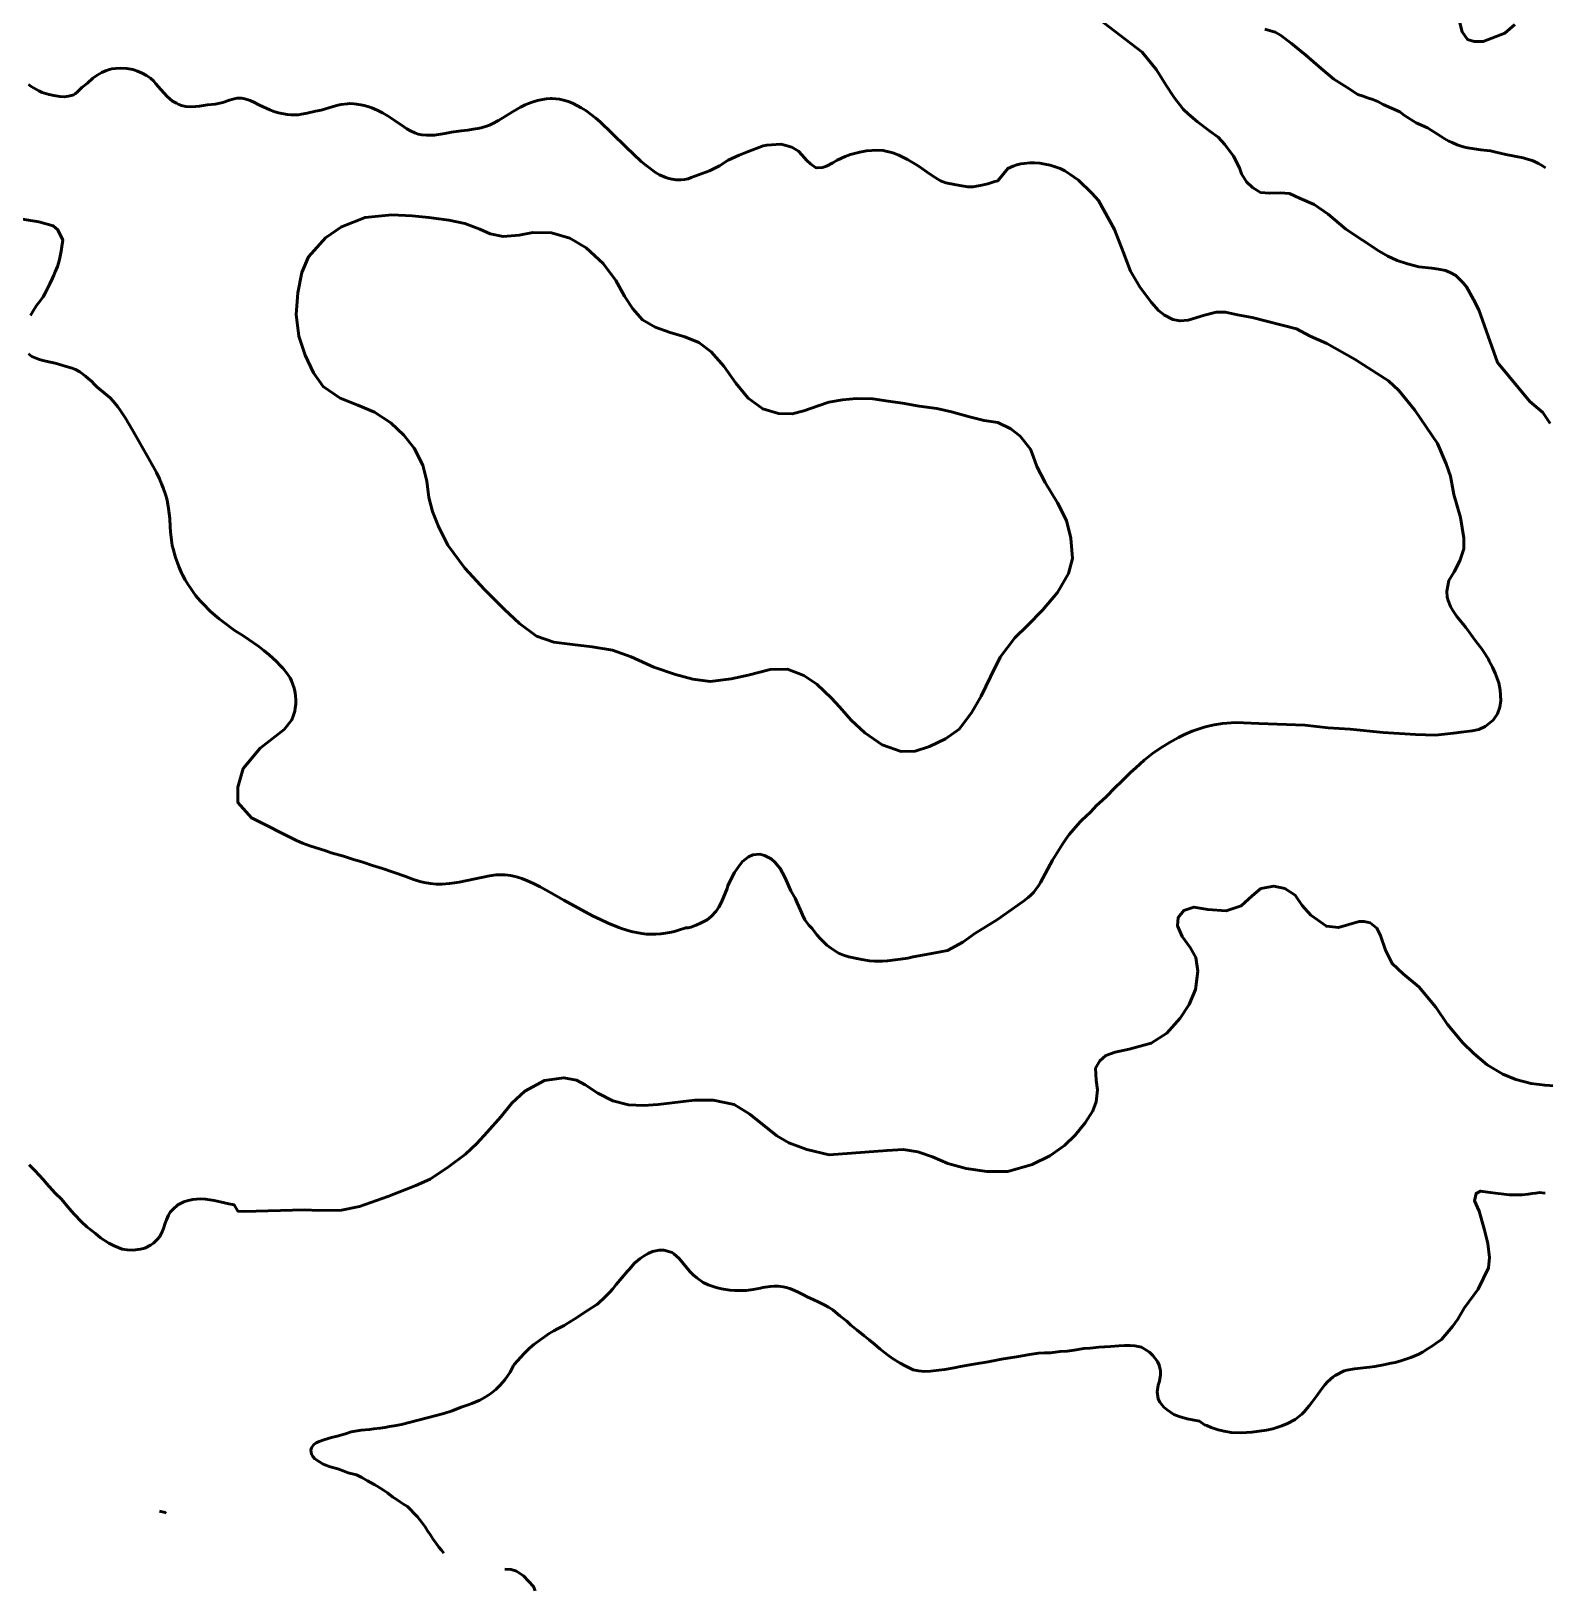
# Model space of a CAD drawing. Header units: metres. Extents: x 531395 to 538605, y 1843190 to 1853105.
# Drawn here: x 533342 to 534343, y 1845359 to 1846390 of the extents above; entities that cross this region are included whole.
import ezdxf

# ---------------------------------------------------------------- set-up
doc = ezdxf.new("R2010")
doc.units = ezdxf.units.M
doc.header["$LTSCALE"] = 4
doc.layers.add('2', color=7, linetype='Continuous', lineweight=53)

msp = doc.modelspace()

# ---------------------------------------------------------------- linework, layer by layer
at = {"layer": '2'}
for points in [[(534043.68, 1846401.32), (534076.43, 1846376.14), (534086.08, 1846364.45), (534092.09, 1846354.48), (534097.58, 1846346.07), (534103.72, 1846338.56), (534107.13, 1846335.14), (534113.11, 1846330.02), (534121.22, 1846323.83), (534126.77, 1846319.98), (534131.25, 1846315.07), (534136.8, 1846307.38), (534140.85, 1846299.69), (534142.13, 1846295.63), (534145.55, 1846290.51), (534149.39, 1846286.66), (534154.72, 1846283.46), (534160.7, 1846282.82), (534167.74, 1846283.25), (534173.93, 1846282.61), (534180.54, 1846279.62), (534190.15, 1846275.35)], [(534157.63, 1846391.39), (534164.46, 1846389.47), (534168.09, 1846387.33), (534175.35, 1846381.99), (534184.74, 1846374.09), (534194.77, 1846365.34), (534203.3, 1846358.29), (534212.05, 1846352.74), (534219.09, 1846348.25), (534222.74, 1846346.97)], [(534286.56, 1846395.55), (534288.02, 1846389.69), (534291.69, 1846384.57), (534296.08, 1846383.1), (534301.94, 1846383.1), (534316.35, 1846388.71), (534322.89, 1846394.53)], [(533340.13, 1846354.7), (533341.87, 1846353.51), (533346.92, 1846350.53), (533349.14, 1846349.49), (533350.62, 1846348.97), (533353.73, 1846348.11), (533356.89, 1846347.41), (533360.84, 1846346.76), (533363.67, 1846346.66), (533366.62, 1846346.99), (533369.21, 1846347.65), (533369.66, 1846347.82), (533370.94, 1846348.53), (533372.59, 1846349.99), (533375.31, 1846352.76), (533379.01, 1846355.74), (533382.62, 1846358.95), (533385.4, 1846360.89), (533388.65, 1846362.64), (533391.09, 1846363.73), (533393.66, 1846364.65), (533395.08, 1846365.03), (533397.67, 1846365.46), (533401.18, 1846365.61), (533405.12, 1846365.37), (533408.98, 1846364.73), (533409.74, 1846364.54), (533412.26, 1846363.68)], [(533412.26, 1846363.68), (533415.23, 1846362.31), (533418.12, 1846360.66), (533420.68, 1846358.88), (533422.65, 1846357.1), (533424.27, 1846355.31), (533427.6, 1846351.37), (533431.88, 1846346.79), (533433.49, 1846345.2), (533435.39, 1846343.79), (533437.89, 1846342.33), (533439.5, 1846341.55), (533441.2, 1846340.93), (533442.21, 1846340.66), (533444.16, 1846340.33), (533447.14, 1846340.09), (533450.52, 1846340.16), (533453.11, 1846340.45), (533458.47, 1846341.29), (533463.42, 1846341.87), (533466.7, 1846342.42), (533468.67, 1846342.92), (533472.96, 1846344.46), (533476.13, 1846345.38), (533478.11, 1846345.7), (533479.46, 1846345.79), (533480.85, 1846345.74), (533483.05, 1846345.32), (533486.76, 1846344.1), (533489.02, 1846343.12), (533492.92, 1846341.04), (533499.73, 1846337.98), (533501.78, 1846337.13), (533503.01, 1846336.71), (533505.43, 1846336.05), (533511.15, 1846334.9), (533513.66, 1846334.63), (533516.19, 1846334.62), (533518.57, 1846334.8), (533520.63, 1846335.09), (533524.42, 1846335.84), (533529.8, 1846337.1), (533533.61, 1846337.89), (533540.99, 1846340), (533544.55, 1846341.11), (533546.89, 1846341.58), (533550.92, 1846342.06), (533552.56, 1846342.15), (533555.27, 1846342.05), (533557.07, 1846341.84), (533559.83, 1846341.39), (533562.1, 1846340.88), (533564.36, 1846340.26), (533567.03, 1846339.36), (533570.6, 1846337.85), (533574.1, 1846336.15), (533577.88, 1846333.91), (533582.64, 1846330.73), (533588.66, 1846326.47), (533590.21, 1846325.47), (533592.58, 1846324.09), (533595.5, 1846322.73), (533597.85, 1846321.92), (533600.25, 1846321.4), (533603.36, 1846321.23), (533605.92, 1846321.21), (533608.49, 1846321.35), (533615.43, 1846322.46), (533619.76, 1846323.25), (533626.11, 1846324.11), (533630.61, 1846324.61), (533634.09, 1846325.2), (533637.28, 1846325.64), (533639.46, 1846326.12), (533643.04, 1846327.17), (533644.85, 1846327.84), (533646.74, 1846328.73), (533650.87, 1846331.01), (533660.22, 1846336.79), (533665.33, 1846339.68), (533668.55, 1846341.26), (533670.78, 1846342.21), (533673.06, 1846343.07), (533676.59, 1846344.16), (533678.9, 1846344.7), (533682.63, 1846345.3), (533685.07, 1846345.47), (533686.41, 1846345.48), (533688.77, 1846345.32), (533691.11, 1846345), (533694.69, 1846344.27), (533696.95, 1846343.61), (533698.17, 1846343.15), (533700.32, 1846342.18), (533705.59, 1846339.44), (533708.66, 1846337.56), (533715.31, 1846332.44), (533718.12, 1846330.12), (533725.9, 1846322.6), (533735.43, 1846313.05), (533739.93, 1846308.87)], [(534222.74, 1846346.97), (534225.52, 1846345.91), (534229.14, 1846344.84), (534232.34, 1846343.56), (534235.97, 1846341.64), (534241.31, 1846339.07), (534246.85, 1846336.72), (534250.05, 1846334.37), (534257.74, 1846329.46), (534265.21, 1846326.19), (534274.18, 1846320.32), (534276.17, 1846319.08), (534279.36, 1846317.29), (534281.4, 1846316.32), (534284.84, 1846314.94), (534287.35, 1846314.09), (534290.49, 1846313.19), (534293.25, 1846312.66), (534300.49, 1846311.56), (534304.5, 1846311.18), (534306.95, 1846310.81), (534309.45, 1846310.31), (534317.01, 1846308.54), (534322.78, 1846307.29), (534328.4, 1846306.21), (534330.38, 1846305.68), (534334.39, 1846304.45), (534335.97, 1846303.88), (534338.53, 1846302.64), (534341.26, 1846300.96), (534343.11, 1846299.62)], [(533739.93, 1846308.87), (533745.15, 1846303.87), (533748.26, 1846301.39), (533754.78, 1846296.55), (533755.73, 1846295.97), (533757.42, 1846295.15), (533761.57, 1846293.37), (533763.61, 1846292.6), (533765.71, 1846292.11), (533768.26, 1846291.78), (533769.89, 1846291.66), (533771.48, 1846291.65), (533773.88, 1846291.94), (533776.2, 1846292.5), (533778.36, 1846293.25), (533790.31, 1846297.71), (533797.07, 1846301.07), (533802.75, 1846304.79), (533810.11, 1846308.03), (533815.49, 1846310.27), (533825.93, 1846314.16), (533828.35, 1846314.63), (533837.55, 1846315.22), (533839.39, 1846314.96), (533844.83, 1846313.39), (533849.16, 1846310.64), (533851.54, 1846308.25), (533854.74, 1846304.51), (533857.1, 1846302.3), (533860.52, 1846299.93), (533861.7, 1846299.68), (533865.22, 1846299.8), (533867.79, 1846300.68), (533872.01, 1846302.98), (533874.87, 1846304.65), (533880.01, 1846307.25), (533883.59, 1846308.52), (533889.81, 1846310.1), (533894.31, 1846310.82), (533901.03, 1846311.31), (533905.24, 1846311.23), (533911.54, 1846309.66), (533915.55, 1846308.03), (533921.32, 1846305.16), (533927.27, 1846301.65), (533929.12, 1846300.53), (533934.41, 1846296.85), (533937.95, 1846294.39), (533943.1, 1846291.17), (533946.68, 1846289.86), (533952.37, 1846288.61), (533955.98, 1846287.98), (533961.24, 1846287.06), (533964.86, 1846287.1), (533970.56, 1846288.24), (533974.37, 1846289.16), (533979.07, 1846290.56), (533981.02, 1846291.08), (533987.67, 1846299.24), (533991.22, 1846300.84), (533993.56, 1846301.66), (533996.21, 1846302.26), (533998.47, 1846302.6), (534002.18, 1846302.92), (534005.41, 1846302.95), (534008.78, 1846302.7), (534012.21, 1846302.18), (534015.64, 1846301.39), (534018.99, 1846300.38), (534022.2, 1846299.19), (534025.36, 1846297.64), (534028.58, 1846295.52), (534034.44, 1846291.59), (534043.22, 1846282.97), (534047.7, 1846278.17), (534058.26, 1846258.94), (534064.03, 1846244.21), (534068.83, 1846231.39), (534075.23, 1846220.5), (534082.59, 1846210.57), (534087.39, 1846205.44), (534091.24, 1846202.24), (534096.68, 1846199.36), (534101.48, 1846198.4), (534106.92, 1846199.04), (534117.81, 1846202.24), (534125.49, 1846204.16), (534131.57, 1846204.16), (534139.57, 1846202.56), (534149.18, 1846200.64), (534178.5, 1846193.22), (534187.69, 1846188.4), (534198.64, 1846183.58), (534217.36, 1846172.99), (534231.38, 1846163.88), (534239.41, 1846158.8), (534246.18, 1846152.46), (534256.83, 1846139.54), (534271.75, 1846117.3), (534277.46, 1846103.97), (534280.32, 1846095.71)], [(533359.55, 1846258.76), (533356.48, 1846261.39), (533346.85, 1846264.02), (533330.64, 1846266.65)], [(534006.78, 1846102.11), (534004.48, 1846108.95), (534002.63, 1846113.69), (533995.84, 1846122.17), (533989.76, 1846127.17), (533981.1, 1846131.34), (533972.02, 1846132.55), (533962.36, 1846134.98), (533950.34, 1846138.33), (533940.83, 1846140.45), (533929.01, 1846142.1), (533918.11, 1846144.17), (533908.49, 1846145.43), (533898.3, 1846146.94), (533887.62, 1846147.1), (533878.24, 1846146.23), (533869.27, 1846144.65), (533862.21, 1846142.32), (533852.68, 1846139.06), (533845.15, 1846137.11), (533836.1, 1846137.14), (533825.62, 1846140.23), (533815.97, 1846147.3), (533807.82, 1846157.23), (533799.94, 1846168.49), (533791.42, 1846177.95), (533783.38, 1846184.12), (533774.09, 1846188), (533764.3, 1846190.74), (533754.52, 1846194.24), (533745.99, 1846199.07), (533739.65, 1846206.41), (533734.15, 1846214.82), (533728.43, 1846225.14), (533720.13, 1846236.35), (533708.81, 1846246.67), (533698.05, 1846253.07), (533685.89, 1846256.72), (533673.58, 1846257.01), (533664.63, 1846255.22), (533653.86, 1846254.3), (533645.37, 1846256), (533638.55, 1846259.09), (533628.63, 1846262.89), (533617.94, 1846264.99), (533604.7, 1846266.8), (533593.68, 1846268), (533580.26, 1846268.59), (533562.69, 1846266.88), (533547.03, 1846260.76), (533536.48, 1846253.29), (533525.31, 1846240.9), (533520.92, 1846230.48), (533518.29, 1846216.93), (533517.13, 1846202.79), (533518.81, 1846188.34), (533522.96, 1846175.79), (533528.61, 1846164.17), (533534.85, 1846154.98), (533546.18, 1846147.36), (533557.92, 1846142.69), (533568.79, 1846138.13), (533579.62, 1846131.09), (533588.21, 1846122.94), (533595.13, 1846114.37), (533600.73, 1846103.17), (533603.48, 1846092.5), (533604.74, 1846081.66), (533607.21, 1846072.37), (533611.25, 1846062.6), (533617.31, 1846050.27), (533628.56, 1846034.99), (533641.63, 1846020.78), (533654.54, 1846007.85), (533664.68, 1845998.47), (533676.11, 1845990), (533687.56, 1845985.94), (533699.9, 1845984.46), (533712.91, 1845982.85), (533726.29, 1845980.74), (533738.65, 1845976.35), (533753.66, 1845969.48), (533768, 1845964.68), (533779.34, 1845961.68), (533790.95, 1845960.02), (533804.64, 1845961.71), (533815.88, 1845964.2), (533830.42, 1845967.93), (533841.92, 1845968.08), (533852.74, 1845963.95), (533861.37, 1845958.27), (533871.17, 1845948.96), (533876.26, 1845943.2), (533884.05, 1845934.52), (533893.11, 1845925.98), (533904.68, 1845918.17), (533917.04, 1845913.79), (533926.49, 1845914.02), (533935.93, 1845917.16), (533946.56, 1845922.06), (533955.6, 1845928.6)], [(534190.15, 1846275.35), (534199.54, 1846268.94), (534211.27, 1846259.12), (534233.26, 1846244.59), (534239.02, 1846241.17), (534245.21, 1846238.39), (534252.04, 1846236.26), (534259.5, 1846234.12), (534268.04, 1846233.27), (534272.52, 1846232.63), (534277, 1846231.77), (534280.21, 1846230.49), (534283.83, 1846228.57), (534288.53, 1846223.87), (534290.88, 1846220.94), (534295.71, 1846212.66), (534299.19, 1846205.85), (534311.53, 1846170.99), (534332.82, 1846145.24), (534341.44, 1846137.84), (534346.36, 1846130.65)], [(533341.32, 1846202.06), (533342.98, 1846204.67), (533345.42, 1846208.54), (533347.23, 1846210.86), (533349.72, 1846214.32), (533351.09, 1846216.79), (533352.94, 1846220.37), (533354.28, 1846223.05), (533355.92, 1846226.61), (533356.93, 1846228.62), (533357.79, 1846230.93), (533359.23, 1846234.46), (533360.13, 1846237.3), (533360.71, 1846240.2), (533361.72, 1846244.62), (533362.18, 1846247.61), (533362.7, 1846251.86), (533359.55, 1846258.76)], [(533516.1, 1845940.52), (533516.48, 1845942.37), (533516.79, 1845945.31), (533516.84, 1845947.83), (533516.71, 1845950.45), (533516.46, 1845952.51), (533516.26, 1845953.63), (533515.76, 1845955.6), (533514.96, 1845958.05), (533514.02, 1845960.45), (533513.07, 1845962.36), (533512.42, 1845963.44), (533511, 1845965.45), (533508.49, 1845968.54), (533506.8, 1845970.44), (533503.8, 1845973.48), (533499.13, 1845977.64), (533495.71, 1845980.48), (533492.33, 1845983.08), (533482.56, 1845989.9), (533476.14, 1845994.05), (533468.81, 1845999.38), (533466.17, 1846001.39), (533463.47, 1846003.62), (533460.3, 1846006.48), (533455.51, 1846011.34), (533453.56, 1846013.46), (533450.74, 1846016.78), (533449.2, 1846018.85), (533446.92, 1846022.16), (533445.39, 1846024.42), (533443.58, 1846027.33), (533442.12, 1846030.15), (533441.1, 1846032.36), (533439.48, 1846036), (533438.51, 1846038.39), (533437.31, 1846042.02), (533435.7, 1846047.78), (533435.17, 1846050), (533434.62, 1846053.53), (533434, 1846059.1), (533433.71, 1846062.36), (533433.43, 1846067.78), (533432.76, 1846074.36), (533432.06, 1846078.62), (533431.56, 1846080.71), (533430.87, 1846083.07), (533429.17, 1846088.02), (533428.07, 1846090.75), (533426.62, 1846094.04), (533424.62, 1846098.21), (533419.54, 1846107.61), (533408.62, 1846126.68), (533404.22, 1846134.08), (533400.77, 1846139.39), (533399.19, 1846141.55), (533397.26, 1846143.99), (533396.02, 1846145.47), (533394.01, 1846147.58), (533391.63, 1846149.61), (533385.37, 1846154.83), (533383.46, 1846156.68), (533381.99, 1846158.38), (533379.52, 1846160.48), (533377.67, 1846161.92), (533374.07, 1846164.71), (533371.16, 1846166.23), (533369.06, 1846167.12), (533365.02, 1846168.39), (533362.19, 1846169.29), (533357.74, 1846170.51), (533354.52, 1846171.15), (533349.66, 1846172.32), (533346.62, 1846173.2), (533342.21, 1846174.95), (533340.01, 1846176.66)], [(533955.6, 1845928.6), (533963.73, 1845939.34), (533970.1, 1845950.31), (533976.25, 1845963.19), (533982.71, 1845976.22), (533992.34, 1845988.86), (534000.64, 1845997.15), (534010.68, 1846007.14), (534020.62, 1846018.96), (534027.79, 1846031.42), (534030.51, 1846041.43), (534029.29, 1846054.75), (534026.54, 1846066.39), (534020.55, 1846078.08), (534012.31, 1846091.55), (534006.78, 1846102.11)], [(534280.32, 1846095.71), (534282.54, 1846083.64), (534286.98, 1846068.39), (534289.21, 1846054.74), (534289.21, 1846047.75), (534286.67, 1846039.81), (534282.86, 1846032.51), (534279.37, 1846026.79), (534277.93, 1846019.77), (534278.28, 1846015.9), (534278.94, 1846013.49), (534280.34, 1846009.64), (534281.88, 1846007.05), (534284.65, 1846002.98), (534286.86, 1846000.37), (534290.55, 1845995.74), (534293.04, 1845992.39), (534295.21, 1845989.3), (534297.49, 1845986.13), (534300.84, 1845981.94), (534302.67, 1845979.28), (534304.66, 1845976.17), (534305.48, 1845974.83), (534306.01, 1845973.56), (534307.03, 1845971.57), (534308.22, 1845969.51), (534310.02, 1845965.54), (534312.27, 1845959.12), (534313.34, 1845954.23), (534313.63, 1845947.41), (534312.97, 1845942.99), (534311.38, 1845938.71), (534308.54, 1845934.37), (534303.42, 1845930.18), (534299.05, 1845928.26), (534294.64, 1845927.41), (534287.47, 1845926.5), (534282.36, 1845925.9), (534270.45, 1845924.63), (534257.31, 1845925.07), (534235.85, 1845926.39), (534213.95, 1845928.58), (534199.5, 1845929.45), (534184.17, 1845931.21), (534153.75, 1845932.27), (534143.61, 1845932.77), (534138.3, 1845932.86), (534135.47, 1845932.78), (534132.59, 1845932.53), (534129.64, 1845932.16), (534124.15, 1845931.35), (534120.21, 1845930.49), (534117.61, 1845929.81), (534113.61, 1845928.59), (534109.6, 1845927.15), (534104.45, 1845924.96), (534100.61, 1845923.04), (534094.59, 1845919.71), (534091.1, 1845917.6), (534088.92, 1845916.17), (534083.37, 1845912.32), (534081.19, 1845910.71), (534077.85, 1845907.99), (534072.22, 1845903.05), (534068.76, 1845899.83), (534063.31, 1845894.33), (534058.32, 1845889.58), (534052.99, 1845884.04), (534047.82, 1845879.38), (534046.59, 1845878.18), (534042.29, 1845873.64), (534036.69, 1845868.44), (534035.58, 1845867.31), (534028.31, 1845858.84), (534026.04, 1845855.77), (534023.86, 1845852.48), (534017.22, 1845841.83), (534009.32, 1845827.18), (534008.01, 1845824.97), (534006.52, 1845822.85), (534004.81, 1845820.79), (534002.83, 1845818.75), (534001.09, 1845817.16), (533998.02, 1845814.7), (533980.9, 1845802.71), (533965.81, 1845793.46), (533958.02, 1845787.62), (533947.8, 1845782.26), (533938.55, 1845780.31), (533924.97, 1845778.05), (533921.65, 1845777.08), (533916.73, 1845776.34), (533913.26, 1845775.94), (533908.06, 1845775.42), (533904.74, 1845775.2), (533899.57, 1845775.1), (533896.2, 1845775.38), (533891.17, 1845776.22), (533887.76, 1845776.83), (533882.53, 1845777.97), (533879.06, 1845779.08)], [(533879.06, 1845779.08), (533875.8, 1845780.45), (533871.02, 1845783.49), (533868.01, 1845785.73), (533863.77, 1845789.84), (533861.37, 1845792.49), (533858.22, 1845796.63), (533856.19, 1845798.99), (533853.44, 1845802.51), (533851.81, 1845805.75), (533850.53, 1845808.86), (533848.38, 1845813.71), (533847.03, 1845816.73), (533844.29, 1845821.59), (533842.63, 1845825.16), (533840.46, 1845830.17), (533838.74, 1845833.48), (533837.05, 1845836.46), (533833.66, 1845840.5), (533831.07, 1845842.7), (533826.78, 1845845.05), (533823.77, 1845845.79), (533819.06, 1845845.32), (533816.12, 1845844.06), (533812.21, 1845841.02), (533809.95, 1845838.17), (533806.87, 1845833.71), (533805.09, 1845830.33), (533802.62, 1845824.95), (533801.99, 1845823.2), (533799.4, 1845816.72), (533798.17, 1845813.65), (533796.59, 1845810.71), (533794.71, 1845808.15), (533791.61, 1845804.62), (533788.76, 1845802.53), (533784.35, 1845800.19), (533781.66, 1845798.87), (533778.06, 1845797.53), (533776.26, 1845797.16), (533774.67, 1845797.22), (533769.82, 1845795.5), (533767.97, 1845794.94), (533765.24, 1845794.27), (533761.29, 1845793.57), (533758.17, 1845793.23), (533754.97, 1845793.02), (533751.8, 1845792.95), (533748.75, 1845793.04), (533745.63, 1845793.35), (533742.21, 1845793.98), (533738.67, 1845794.8), (533735.18, 1845795.72), (533732.28, 1845796.63), (533730.51, 1845797.28), (533723.47, 1845800.24), (533718.24, 1845802.56), (533713.01, 1845805.11), (533694.16, 1845815.48), (533684.31, 1845821.06), (533678.41, 1845824.19), (533673.91, 1845826.47), (533670.09, 1845828.25), (533666.38, 1845829.69), (533663.5, 1845830.6), (533661.88, 1845831.03), (533658.91, 1845831.68), (533655.24, 1845832.19), (533651.86, 1845832.28), (533649.26, 1845832.1), (533644.96, 1845831.44), (533624.88, 1845827.35), (533621.69, 1845826.86), (533618.53, 1845826.49), (533613.58, 1845826.12), (533609.65, 1845826.09), (533606.01, 1845826.44), (533601.72, 1845827.22), (533598.9, 1845827.86), (533596.13, 1845828.61), (533594.67, 1845829.08), (533588.86, 1845831.25), (533574.17, 1845836.42), (533567.63, 1845838.41), (533561.14, 1845840.55), (533554.23, 1845842.59), (533548.31, 1845844.56), (533540.31, 1845846.84), (533536.59, 1845848.01), (533526.01, 1845851.45), (533521.19, 1845853.22), (533517.32, 1845854.88), (533487.63, 1845869.79), (533478.61, 1845879.93), (533478.61, 1845890.07), (533481.99, 1845902.46), (533493.26, 1845915.98), (533509.04, 1845928.37), (533514.25, 1845934.69), (533515.36, 1845937.82), (533516.1, 1845940.52)], [(533433.86, 1845609.09), (533435.55, 1845611.01), (533438.74, 1845613.96), (533442.72, 1845615.95), (533445.67, 1845616.86), (533448.85, 1845617.42), (533453.67, 1845617.88), (533457.23, 1845617.63), (533462.95, 1845616.86), (533466.88, 1845615.98), (533472.56, 1845614.73), (533476.19, 1845613.91), (533478.42, 1845609.9), (533482.58, 1845609.49), (533522.74, 1845610.73), (533531.74, 1845610.16), (533547.1, 1845610.54), (533558.88, 1845612.98), (533577.61, 1845619.57), (533596.17, 1845626.67), (533605.79, 1845631.02), (533617.87, 1845639.21), (533629.08, 1845647.51), (533636.44, 1845654.61), (533643.45, 1845661.99), (533652.5, 1845672.19), (533659.76, 1845681.11), (533668.29, 1845689.21), (533681.37, 1845696.22), (533693.98, 1845698), (533702.36, 1845696.39), (533708.21, 1845693.3), (533716.6, 1845687.81), (533726.55, 1845682.82), (533736.88, 1845680.04), (533746.72, 1845679.78), (533756.35, 1845680.25), (533780.47, 1845683.15), (533792.85, 1845683.19), (533806.64, 1845680.37), (533817.06, 1845674.04), (533834.99, 1845659.64), (533842.86, 1845654.96), (533854.79, 1845650.52), (533869.62, 1845647.07), (533907.84, 1845650), (533918.54, 1845650.59), (533928.19, 1845649.13), (533937.94, 1845645.84), (533948.05, 1845641.31), (533960.17, 1845638.08), (533973.76, 1845635.99), (533987.75, 1845636.11), (534003.82, 1845640.56), (534015.54, 1845646.33), (534025.07, 1845653.25), (534032.25, 1845660.11), (534038.85, 1845668.2), (534043.96, 1845676.12), (534046.18, 1845682.09), (534047.08, 1845690.05), (534046.01, 1845696.5), (534045.65, 1845704.32), (534048.53, 1845709.18), (534052.53, 1845712.76), (534058.73, 1845714.99), (534067.98, 1845716.92), (534082.5, 1845720.87), (534092.72, 1845727.44), (534101.58, 1845737.41), (534107.63, 1845746.51), (534111.86, 1845756.48), (534113.37, 1845768.6), (534111.9, 1845777.48), (534108.24, 1845784.06), (534102.86, 1845791.4), (534099.9, 1845798.38), (534100.22, 1845803.91), (534104.1, 1845808.56), (534110.73, 1845810.84), (534119.86, 1845809.21), (534132.01, 1845808.46), (534141.96, 1845811.77), (534149.19, 1845818.21), (534154.98, 1845823.08), (534163.62, 1845824.73), (534170.81, 1845823.08), (534177.77, 1845818.72), (534182.22, 1845811.92), (534188.14, 1845805.49), (534198.36, 1845798.17), (534206.33, 1845797.26), (534219.96, 1845801.32), (534223.35, 1845801.38), (534227.25, 1845800.41), (534231.63, 1845797), (534234.06, 1845792.13), (534237.47, 1845782.39), (534241.85, 1845773.62), (534249.15, 1845766.8), (534259.37, 1845758.04)], [(534259.37, 1845758.04), (534270.68, 1845744.74), (534278.49, 1845733.15), (534288.61, 1845721.07), (534288.61, 1845721.07), (534295.9, 1845713.95), (534304.72, 1845706.57), (534315.03, 1845700.34), (534323.63, 1845696.81), (534333.73, 1845694.21), (534342.69, 1845693.1), (534352.99, 1845692.46)], [(533340.55, 1845640.39), (533344.24, 1845636.62), (533350.11, 1845630.42), (533352.09, 1845628.17), (533357.8, 1845621.76), (533361.91, 1845617.66), (533366.9, 1845611.64), (533370.21, 1845607.83), (533375.2, 1845602.67), (533378.63, 1845599.44), (533384.29, 1845595.13), (533387.68, 1845592.28), (533393.25, 1845588.72), (533396.71, 1845586.83), (533401.92, 1845584.76), (533405.42, 1845584.21), (533409.07, 1845584.06), (533414.16, 1845584.65), (533416.94, 1845585.36), (533420.83, 1845587.24), (533422.77, 1845588.61), (533425.42, 1845591.31), (533426.84, 1845593.09), (533428.48, 1845596.24), (533429.37, 1845598.45), (533430.4, 1845601.91), (533431.29, 1845604.12), (533432.76, 1845607.06), (533433.86, 1845609.09)], [(534342.95, 1845621.76), (534339.15, 1845622.07), (534336.84, 1845621.81), (534334.29, 1845621.43), (534331.65, 1845621.12), (534327.86, 1845620.68), (534319.23, 1845620.62), (534306.58, 1845622.08), (534300.25, 1845623.06), (534297.33, 1845621.59), (534296.35, 1845616.72), (534299.27, 1845609.91), (534302.68, 1845598.22), (534305.12, 1845588.48), (534306.09, 1845579.22), (534305.6, 1845572.41), (534298.79, 1845558.28), (534289.54, 1845545.62), (534285.16, 1845538.32), (534281.75, 1845533.45), (534274.53, 1845525), (534270.98, 1845522.42), (534268.41, 1845520.87), (534265.61, 1845519.04), (534261.88, 1845516.6), (534259.36, 1845515.3), (534254.18, 1845513.12), (534250.15, 1845511.81), (534247.59, 1845510.85), (534243.71, 1845509.73), (534241.25, 1845509.28), (534236.13, 1845508.1), (534230.3, 1845507.17), (534226.86, 1845506.61), (534220.99, 1845506.01), (534216.96, 1845505.46), (534211.8, 1845504.61), (534210.09, 1845504.16), (534204.17, 1845501.22)], [(533835.84, 1845560.13), (533833.16, 1845560.15), (533830.43, 1845559.92), (533825.74, 1845559.29), (533824.11, 1845558.93), (533819.3, 1845557.96), (533814.68, 1845557.42), (533810.19, 1845557.24), (533806.83, 1845557.35), (533803.79, 1845557.66), (533798.43, 1845558.46), (533794.81, 1845559.38), (533789.43, 1845561.1), (533786.25, 1845562.57), (533781.97, 1845565.66), (533779.65, 1845567.65), (533777.48, 1845569.82), (533775.52, 1845572.27), (533772.4, 1845576.09), (533770.38, 1845578.44), (533766.91, 1845581.63), (533765.64, 1845582.49), (533760.21, 1845583.95), (533757.04, 1845583.91), (533752.79, 1845583.09), (533749.84, 1845581.83), (533747.17, 1845580.35), (533744.54, 1845578.54), (533740.82, 1845575.35), (533737.19, 1845571.33), (533736.17, 1845570.05), (533732.41, 1845565.68), (533728.75, 1845561.25), (533726.47, 1845558.56), (533724.63, 1845556.42), (533721.54, 1845553.48), (533716.41, 1845548.42), (533715.96, 1845548.1), (533706.66, 1845542.06), (533703.08, 1845539.64), (533696.63, 1845535.64), (533694.25, 1845534.27), (533689.79, 1845532.02), (533687.44, 1845530.71), (533684.29, 1845528.81), (533681.33, 1845526.82), (533674.33, 1845521.62), (533671.37, 1845519.21), (533669.96, 1845517.93), (533667.84, 1845515.71), (533661.32, 1845508.37), (533660.59, 1845507.34), (533658.56, 1845503.45), (533657.11, 1845501.18), (533655.04, 1845498.37), (533653.61, 1845496.57), (533652.02, 1845494.76), (533649.04, 1845491.92), (533645.81, 1845489.3), (533643.79, 1845487.89), (533640.6, 1845486), (533638.46, 1845484.93), (533633.26, 1845482.61), (533630.78, 1845481.65), (533626.13, 1845480.17), (533620.28, 1845477.85), (533614.69, 1845476.04), (533586.63, 1845468.81), (533581.88, 1845467.93), (533578.77, 1845467.4), (533575.66, 1845466.87), (533572.71, 1845466.36), (533568.42, 1845465.86), (533565.62, 1845465.54), (533560.01, 1845464.89), (533553.45, 1845463.79), (533549.66, 1845462.6), (533544.24, 1845461.05), (533540.51, 1845460.12), (533535.34, 1845458.52), (533532.38, 1845457.42), (533530.38, 1845456.61), (533528.76, 1845455.5), (533527.27, 1845453.24), (533526.78, 1845451.68), (533527.23, 1845449.22), (533528.17, 1845447.58), (533529.52, 1845446.06), (533532.52, 1845443.98), (533535.02, 1845442.6), (533539.48, 1845440.86), (533544.56, 1845439.53), (533548.15, 1845438.19), (533551.56, 1845436.83), (533557, 1845435.37), (533560.54, 1845433.61), (533564.22, 1845431.45), (533569.04, 1845428.83), (533570.56, 1845427.92), (533574.88, 1845425.25), (533577.51, 1845423.46)], [(534204.17, 1845501.22), (534202.85, 1845500.31), (534199.05, 1845497.03), (534197.21, 1845494.9), (534194.39, 1845491.14), (534192.46, 1845488.33), (534189.22, 1845483.86), (534186.96, 1845481.01), (534183.42, 1845476.92), (534182.07, 1845475.59), (534177.63, 1845472.07), (534172.51, 1845469.39), (534168.76, 1845467.87), (534162.98, 1845465.86), (534158.65, 1845464.94), (534153.96, 1845464.31), (534149.11, 1845463.66), (534142.05, 1845463.26), (534135.25, 1845463.56), (534130.73, 1845464.29), (534126.86, 1845465.26), (534122.09, 1845466.8), (534119.28, 1845467.98), (534117.79, 1845468.56), (534114.33, 1845471), (534109.89, 1845471.82), (534106.22, 1845472.48), (534100.93, 1845474.12), (534097.53, 1845475.32), (534093.08, 1845478.39), (534090.86, 1845480.31), (534088.22, 1845483.6), (534087.13, 1845485.81), (534086.43, 1845490.41), (534087.1, 1845494.66), (534087.95, 1845497.44), (534088.65, 1845501.53), (534088.58, 1845504.28), (534087.64, 1845508.01), (534086.61, 1845510.48), (534083.47, 1845514.47), (534081.31, 1845516.47), (534076.17, 1845519.8), (534071.71, 1845520.79), (534068.59, 1845521.01), (534064.92, 1845520.92), (534061.18, 1845520.74), (534055.63, 1845520.35), (534051.65, 1845520.05), (534047.84, 1845519.78), (534042.05, 1845519.27), (534038, 1845518.89), (534031.51, 1845517.88), (534026.82, 1845517.26), (534022.35, 1845516.91), (534015.83, 1845516.23), (534011.83, 1845516.1), (534007.86, 1845515.81), (534002.01, 1845515.05), (533996.11, 1845514.03), (533992.03, 1845513.22), (533987.59, 1845512.54), (533983.49, 1845511.9), (533976.86, 1845510.71), (533974.66, 1845510.21), (533966.62, 1845508.94), (533962.52, 1845508.3), (533956.4, 1845507), (533952.22, 1845506.27), (533946.01, 1845505.05), (533942.05, 1845504.59), (533936.45, 1845503.94), (533932.52, 1845503.9), (533928.64, 1845504.29), (533925.13, 1845504.97), (533919.75, 1845507.43), (533916.44, 1845509.31), (533911.4, 1845512.4), (533908.2, 1845514.78), (533903.05, 1845518.87), (533899.44, 1845521.87), (533895.92, 1845524.81), (533892.7, 1845527.36), (533888.1, 1845531.01), (533883.94, 1845534.45), (533881.31, 1845536.99), (533876.63, 1845540.54), (533873.74, 1845543.13), (533871.9, 1845544.59), (533869.02, 1845546.42), (533866.7, 1845547.66), (533862.34, 1845549.91), (533859.35, 1845551.24), (533854.96, 1845553.07), (533852.46, 1845554.45), (533848.99, 1845556.3), (533846.6, 1845557.45), (533843.46, 1845558.59), (533841.2, 1845559.33), (533839.14, 1845559.76), (533835.84, 1845560.13)], [(533577.51, 1845423.46), (533581.01, 1845420.69), (533583.18, 1845419.27), (533586.07, 1845417.44), (533588.05, 1845416.16), (533590.59, 1845414.45), (533592.19, 1845412.88), (533595.4, 1845409.74), (533597.32, 1845407.63), (533600.36, 1845403.72), (533602.33, 1845401.11), (533603.98, 1845398.46), (533605.77, 1845395.99), (533607.84, 1845392.55), (533609.41, 1845390.56), (533611.42, 1845387.62), (533613.08, 1845385.56), (533614.63, 1845383.77)], [(533426.62, 1845411.43), (533430.35, 1845410.53), (533431.01, 1845410.21)], [(533655.14, 1845373.11), (533659.34, 1845372.79), (533662.82, 1845371.75), (533667.33, 1845368.62), (533673.93, 1845361.67), (533675.22, 1845358.78)]]:
    msp.add_lwpolyline(points, dxfattribs=at)

doc.saveas('drawing.dxf')
